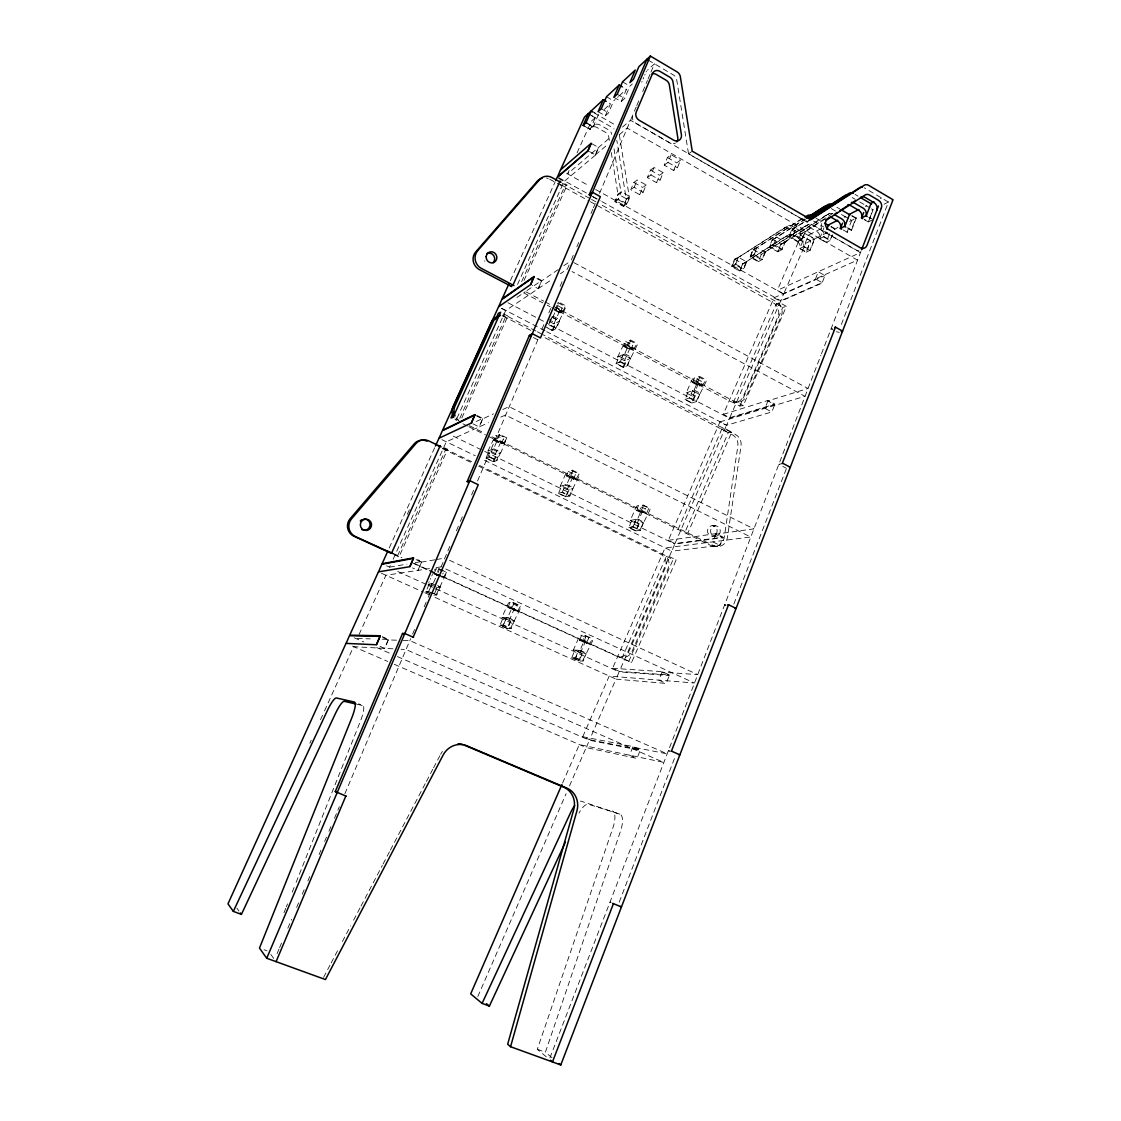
<?xml version="1.0" encoding="UTF-8"?>
<svg xmlns="http://www.w3.org/2000/svg" width="1121" height="1121" viewBox="0 0 1121 1121"><rect width="100%" height="100%" fill="white"/><g stroke="black" fill="none" stroke-linecap="round" stroke-linejoin="round"><path stroke-width="0.75" stroke-dasharray="5 3.75" d="M571.78 657.775L578.73 660.914L583.186 661.11L586.185 653.627L582.275 653.459L574.863 650.096L571.78 657.775L575.437 657.957L582.444 661.124L592.266 641.562A2.704 0.883 -65.6 0 0 592.42 638.816L589.45 644.155M582.766 640.273L582.444 640.988M589.198 644.085L579.627 640.119M582.233 640.904L579.851 639.755M646.313 513.656L639.587 509.971L636.602 510.237M517.972 610.679L517.636 611.393M510.756 607.456L510.475 608.072M517.44 611.323L508.023 607.414L515.029 610.791M510.251 608.044L508.219 607.064M586.367 643.16L588.595 638.381L580.734 635.201A2.676 0.855 -65.6 0 0 578.926 637.415L573.392 650.04L581.813 653.249L578.73 660.914M579.417 639.993L579.753 639.292M576.04 479.143L569.104 475.36L566.441 475.822M702.517 385.302L695.903 381.518L692.652 382.457M443.916 576.853L443.58 577.581M514.987 610.581L515.324 609.866M436.489 573.462L436.181 574.148M443.412 577.525L441.52 577.049M507.827 607.316L508.163 606.601M435.999 574.148L434.107 573.714L434.317 572.887M503.553 443.566L496.407 439.656L494.081 440.315M573.251 479.171L573.602 478.471M566.245 475.738L566.595 475.038M627.312 344.876L626.961 345.548L633.715 349.29M633.673 349.107L626.863 345.226L623.907 346.389M562.686 311.82L555.666 307.799M504.03 442.977L503.707 443.594M501.157 443.804L501.507 443.089M563.204 311.134L562.826 311.876L555.596 308.219M493.927 440.259L494.277 439.544M559.954 312.843L560.332 312.128M439.054 570.253L439.152 568.599L436.475 573.279M552.008 1057.72L545.395 1052.269L620.516 831.137A17.838 6.796 -68.4 0 0 619.801 814.14L581.393 801.277A16.927 6.025 -68.1 0 0 580.356 801.193M546.291 1056.795L537.309 1049.312L612.879 827.929A17.88 6.726 -68.3 0 0 612.262 810.945M619.24 902.097L675.543 755.666M733.849 604.037L786.634 468.018M841.367 324.431L888.421 202.046L864.305 187.796M866.071 206.46L866.365 205.704L870.428 208.086M864.473 219.688L868.285 221.916L872.993 209.753L871.507 208.884M549.907 1057.916L820.894 355.259M821.441 353.858L860.956 251.398M569.468 785.975L586.185 747.581L636.938 758.427L640.315 750.075M445.794 569.02L694.361 683.011L609.193 676.089L582.752 736.735L589.604 739.72L615.975 679.144L666.126 683.446L669.447 675.234M500.807 417.124L505.431 415.036L750.692 536.987L665.019 547.987L612.584 668.298L619.367 671.367L671.675 551.21L719.892 545.324L723.101 537.379M668.368 540.308L716.011 533.652L723.115 537.155L675.01 543.545L668.368 540.308L719.962 421.902L726.478 425.293L771.794 411.982L774.905 404.289M815.485 279.101L818.246 271.758L824.958 275.514L822.099 282.996M851.75 220.347L847 232.285L851.624 230.029L856.248 218.105L859.373 216.549M851.47 215.764L855.827 218.315L851.203 230.239L847.868 228.306M829.582 233.743L826.051 242.486L830.437 240.356L832.427 235.256M832.3 234.737L830.03 240.553L823.501 236.797A5.381 4.638 69.5 0 0 820.95 229.623L812.515 224.761A5.395 4.666 69.1 0 0 807.989 224.775L761.117 254.607L804.093 226.806A5.367 4.638 69.1 0 1 808.605 226.792L817.013 231.627A5.353 4.624 69.5 0 1 819.535 238.759L826.177 242.43M834.29 229.651L834.57 228.922L830.297 226.456M834.697 229.441L838.074 227.171M632.917 746.824L629.54 755.19L636.938 758.427M662.161 671.899L658.84 680.125L666.126 683.446M716.039 533.89L712.816 541.849L719.892 545.324M768.039 400.645L764.928 408.352L771.794 411.982M844.828 217.236L845.122 216.493L849.101 218.805M797.297 241.618A5.227 4.54 69.3 0 1 799.763 248.568L806.139 252.197L810.581 240.889L788.273 228.138A5.241 4.54 68.6 0 0 783.859 228.152L734.942 259.638M814.392 238.997L809.937 250.347L803.533 246.704A5.255 4.554 69.3 0 0 801.039 239.712L792.785 234.99A5.255 4.568 68.9 0 0 788.343 235.018L742.536 264.164L739.762 271.072L731.915 266.714L734.703 259.792L787.545 226.176A5.269 4.568 68.6 0 1 791.987 226.162L814.392 238.997L805.691 243.327L783.663 293.926L777.287 290.381L799.371 239.726L804.346 237.19L810.707 240.833L806.265 252.127L799.89 248.512L804.346 237.19M806.139 252.197L810.315 250.165L814.771 238.801L827.662 232.369M819.675 238.689L823.921 227.829M819.535 238.759L823.893 236.601L825.897 231.501M502.797 409.515L509.004 406.615L753.816 528.874L715.815 534.157L722.877 537.646L674.716 544.035L671.885 551.182L481.582 458.797M742.536 264.164L784.644 236.951A5.241 4.554 68.9 0 1 789.058 236.923L797.634 241.772L800.926 233.911L805.34 231.641L796.456 226.554L792.085 228.852L789.128 236.321L797.984 241.365M573.868 262.622L807.961 388.469L767.815 400.926L774.681 404.569L729.463 418.245L726.716 425.223L546.768 331.718M824.538 219.338L804.71 232.201L801.767 239.684L793.346 234.878L789.254 237.007L792.211 229.539L806.475 220.823M797.634 241.772L802.384 239.137L805.34 231.641M601.837 201.57L780.875 300.792L783.551 293.982L824.916 275.528M799.763 248.568L803.911 246.508L808.381 235.144L824.215 227.101M805.607 219.015L772.495 239.908L769.595 247.195L777.792 251.819L780.678 244.546L824.58 216.129A5.521 4.736 69.2 0 1 828.629 215.849M785.204 241.996L781.015 244.154L778.128 251.412L769.482 246.522L772.369 239.249L776.517 237.063L785.204 241.996L782.304 249.296L777.792 251.819M832.455 213.593A5.549 4.75 69.3 0 0 828.685 213.985L784.602 242.528L781.715 249.843L773.476 245.177L769.595 247.195M403.14 640.385L409.768 640.581L667.051 753.816L632.706 747.076L640.105 750.313L589.31 740.196L586.381 747.623L394.172 664.249M449.521 560.29L697.612 674.59L661.951 672.166L669.223 675.487L619.072 671.843L616.172 679.172L434.359 597.073M793.346 234.878L796.456 226.554M284.005 912.732L285.771 908.29M286.359 906.819L287.536 903.876M292.217 892.12L295.468 884.007M296.112 882.381L360.079 722.078A18.847 3.895 -66.6 0 0 362.84 705.599L358.636 703.82M803.042 218.371L753.102 250.109L750.257 257.213L758.286 261.697L761.439 254.215L765.405 252.169L756.913 247.391L752.99 249.465L750.145 256.569L758.609 261.305M764.83 252.701L761.986 259.82L753.943 255.308L750.257 257.213M758.286 261.697L762.574 259.301L765.405 252.169M773.476 245.177L776.517 237.063M635.677 530.948L640.497 530.233L643.412 522.947L639.138 523.689L631.866 520.144L628.867 527.627L635.677 530.948L638.676 523.465L637.036 523.745L630.254 520.438L635.705 508.023A2.662 0.841 -63.7 0 1 637.583 505.641L645.374 508.78L643.65 512.717L636.854 509.382L638.592 505.445M746.628 261.838L742.859 263.771L740.084 270.693L731.803 266.083L734.591 259.161L738.319 257.185L746.628 261.838L743.84 268.788L739.762 271.072M639.138 523.689L636.224 530.934L628.965 527.388L633.183 526.674L640.497 530.233M746.068 262.342L743.279 269.292L735.404 264.906L731.915 266.714M691.713 403.056L696.87 401.472L699.714 394.368L695.076 395.993L687.958 392.28L685.029 399.58L691.713 403.056L694.628 395.769L692.862 396.386L686.206 392.925L691.559 380.706A2.662 0.813 -62 0 1 693.507 378.169L694.6 377.749L701.256 381.252L699.56 385.134L692.904 381.63L694.6 377.749M695.076 395.993L692.246 403.07L685.127 399.356M750.145 256.569L754.069 254.523L756.913 247.391M753.943 255.308L756.787 248.175M686.206 392.925L694.123 390.052L699.182 378.506A2.69 0.827 -62 0 0 699.112 376.334L696.323 381L703.063 384.531L705.81 379.865A2.69 0.841 -61.9 0 1 705.894 382.051L696.113 401.556L689.387 398.053L692.568 390.626L699.714 394.368M575.437 657.957L578.548 650.236L586.185 653.627M582.275 653.459L579.291 660.886L571.878 657.523L575.718 657.733L578.73 650.25M731.803 266.083L735.516 264.15L738.319 257.185M735.404 264.906L738.193 257.942M628.867 527.627L632.875 526.94L635.901 519.415L643.412 522.947M633.183 526.674L636.111 519.373M558.524 493.436L565.545 496.855L569.944 495.902L572.985 488.532L569.132 489.527L561.649 485.869L558.524 493.436L562.125 492.511L565.446 484.847M623.01 367.31L626.036 359.939L624.425 360.668L617.573 357.081L624.761 353.746L629.96 342.045A2.732 0.715 -62.4 0 0 630.03 339.901L627.256 344.693L634.206 348.323L636.924 343.544A2.718 0.729 -62.4 0 1 636.868 345.688L627.003 365.53L623.01 367.31L616.116 363.722L619.17 356.338L626.499 360.177L630.717 358.258L623.346 354.404L620.375 361.593L616.228 363.484L623.57 367.31L627.774 365.446L630.717 358.258M507.14 628.559L511.162 628.531L514.273 620.964L510.812 621.034L503.175 617.559L499.966 625.322L507.14 628.559L510.335 620.81L501.872 617.587L507.547 604.808A2.718 0.729 -65.4 0 1 509.284 602.509L517.257 605.732L515.464 609.782M510.812 621.034L507.715 628.531L500.064 625.084L503.455 625.042L511.162 628.531M616.116 363.722L620.081 361.915L623.136 354.488L630.058 358.117M565.545 496.855L568.655 489.302L567.198 489.681L560.192 486.262L565.783 473.693A2.704 0.715 -63.9 0 1 567.59 471.226L575.493 474.407L573.728 478.387L566.722 474.954L568.501 470.96M569.132 489.527L566.119 496.841L558.622 493.198L562.406 492.231L569.944 495.902M623.57 367.31L626.499 360.177M499.966 625.322L503.189 625.294L506.412 617.475L514.273 620.964M503.455 625.042L506.58 617.475M673.595 170.476L676.748 162.881L680.545 160.135L671.157 154.754L667.401 157.543L664.235 165.137L673.595 170.476L677.378 167.758L680.545 160.135M643.132 192.266L646.172 185.007L637.204 179.963L633.841 182.471L630.801 189.701L639.727 194.704L643.132 192.266L634.164 187.235L630.801 189.701M647.363 177.524L650.909 174.932L654.033 167.477L663.198 172.69L660.101 180.131L656.514 182.695L647.363 177.524L650.474 170.112L654.033 167.477M656.514 182.695L659.596 175.296L663.198 172.69M664.235 165.137L667.976 162.391L671.157 154.754M614.042 148.869L621.02 192.504L618.021 194.732L615.051 201.766L623.318 206.362L626.275 199.328L630.03 196.693L621.272 191.803L618.077 194.171L615.107 201.22L623.837 206.068L627.059 203.77L630.03 196.693M623.837 206.068L626.793 199.034L618.077 194.171M623.318 206.362L626.345 204.204L629.315 197.128M634.164 187.235L637.204 179.963M639.727 194.704L642.753 187.487L646.172 185.007M547.917 328.215L552.177 330.443L555.75 328.383L566.245 306.229L565.166 306.537L563.162 310.979L556.058 307.238M551.966 317.047L559.575 321.026L556.506 328.285L552.751 330.443L545.184 326.505M615.051 201.766L618.035 199.58L621.272 191.803M436.601 587.348L429.217 583.999L425.882 591.846L428.642 591.58L431.991 583.677L440.077 587.264L436.84 594.915L433.883 595.167M432.131 583.663L428.881 591.328L425.994 591.608L430.73 593.738M504.03 442.711L506.902 437.933L500.989 452.352L499.672 452.856L496.421 460.549L493.226 461.712L485.982 458.181L489.232 450.53L496.939 454.299L500.33 453.024L497.178 460.479L493.815 461.698L486.08 457.943L489.387 456.695L497.178 460.479M277.083 953.565L278.989 949.067M279.619 947.581L281.511 943.111M287.831 928.216L291.614 919.304M296.645 907.45L299.769 900.065M302.278 894.166L304.155 889.752M307.897 880.924L309.76 876.524M319.079 854.566L320.928 850.194M324.628 841.451L326.491 837.093M328.943 831.292L331.41 825.49M334.478 818.246L339.383 806.7M344.876 793.738L410.636 638.69M412.598 634.094L414.644 629.259M424.172 606.811L427.563 598.81M428.236 597.227L431.613 589.254M441.043 567.03L451.076 543.363M456.415 530.794L458.405 526.085M460.395 521.391L463.716 513.572M471.647 494.893L473.608 490.227M477.56 480.937L538.052 339.313M541.919 329.21L545.072 321.783M548.842 312.885L550.719 308.443M560.108 286.317L563.218 278.975M569.076 265.018L567.352 269.068L560.416 273.734M571.29 259.946L574.386 252.659M576.853 246.844L578.702 242.472M590.991 213.536L592.827 209.207M593.429 207.763L595.265 203.447M599.525 193.401L633.225 113.964M634.402 111.161L636.196 106.957M636.784 105.556L639.152 99.965M642.711 91.586L647.434 80.446M648.022 79.059L650.376 73.51M650.965 72.122L654.496 63.799L647.448 70.217M485.982 458.181L489.134 457.004L492.553 449.227M435.775 589.31L436.195 588.329M434.528 593.654L436.461 589.1M549.206 323.254L550.201 320.9M550.593 319.961L551.392 318.098M551.35 318.504L548.884 324.319L729.463 418.245M436.083 594.957L446.747 572.593L439.236 568.641M493.226 461.712L496.463 454.061L495.174 454.551L487.957 451.034L495.258 435.831L496.211 435.41L503.441 438.956L501.619 442.991L494.389 439.446L496.211 435.41M493.815 461.698L496.939 454.299M552.177 330.443L555.329 322.988L553.886 323.829L549.64 321.615M552.751 330.443L555.792 323.24L559.575 321.026M613.874 97.289L621.23 101.549L624.649 98.494L629.904 86.163L632.272 84.005M641.716 82.211L642.053 81.413M643.062 79.045L643.734 77.461M644.743 75.093L645.079 74.308M646.088 71.94L646.411 71.141M598.124 111.68L605.312 115.799L610.427 103.847L606.125 101.366M605.312 115.799L608.549 112.913L613.677 100.904L615.247 99.475M396.526 640.189L388.244 639.937L384.643 648.372L377.763 645.374M434.78 559.813L421.468 562.111L417.951 570.365L412.542 567.913M472.908 423.822L479.199 426.919L482.591 418.946L493.478 413.873M558.244 269.558L541.499 281.007L538.22 288.672L532.125 285.463M589.436 151.545L595.349 154.88L598.516 147.482L591.131 143.306M388.427 639.657L384.783 648.19M421.664 561.817L418.063 570.239M482.787 418.651L479.298 426.793M538.43 288.363L541.695 280.684M595.349 155.048L598.502 147.636M621.23 101.549L626.471 89.274L622.057 86.723M588.245 113.655L595.237 117.649L590.235 129.321L583.214 125.328M585.751 126.911L590.136 129.405L593.289 126.575L598.32 114.86L599.805 113.501M562.574 783.061L579.333 744.596L663.744 762.406L405.97 649.521L401.052 649.255M723.255 414.364L768.011 400.435L774.919 404.078L729.771 417.755L723.255 414.364L774.051 297.808L815.261 279.395M621.945 658.321L666.364 556.31L669.447 556.661L676.187 559.925L631.641 662.371L621.945 658.321L631.641 662.371M731.747 432.146L728.37 432.454L684.749 532.713L687.916 532.951L731.747 432.146L725.147 428.712L721.798 429.049L678.065 529.448L681.204 529.644M733.302 402.607L776.335 303.819L779.95 302.824L786.424 306.397L743.279 405.592L739.846 406.054L733.302 402.607L736.707 402.145L743.279 405.592M477.812 996.541L566.119 793.682M675.01 543.545L726.478 425.293M729.771 417.755L780.44 301.353L821.945 283.165M628.755 661.446L673.076 559.547L676.187 559.925M739.846 406.054L782.78 307.378L786.424 306.397M580.314 653.179L585.835 640.581A2.676 0.869 -65.6 0 1 587.656 638.367L588.595 638.381M637.036 523.745L642.473 511.344A2.662 0.855 -63.7 0 1 644.365 508.976L645.374 508.78M692.862 396.386L698.201 384.195A2.662 0.827 -62 0 1 700.149 381.672L701.256 381.252M632.875 526.94L639.741 530.275L649.549 510.742A2.676 0.869 -63.7 0 0 649.577 508.289L641.913 505.081L639.979 509.48M579.907 639.222L581.659 635.215M573.392 650.04L580.047 650.292L585.274 638.367A2.704 0.869 -65.5 0 0 585.442 635.621L582.724 640.091L589.688 643.272M630.254 520.438L637.555 519.107L642.697 507.379A2.69 0.855 -63.7 0 0 642.739 504.912L641.913 505.081M646.817 512.843L648.737 508.444M617.573 357.081L624.845 342.143L625.938 341.611L632.79 345.212L631.053 349.135L624.187 345.534L625.938 341.611M508.303 606.517L510.111 602.467M501.872 617.587L507.743 617.447L513.11 605.354A2.746 0.743 -65.4 0 0 513.418 602.636L510.742 607.204L517.93 610.497L520.62 605.929A2.746 0.757 -65.4 0 1 520.312 608.647L510.405 628.559L503.189 625.294M560.192 486.262L566.736 484.496L572.018 472.6A2.732 0.729 -63.9 0 0 572.2 470.175L569.482 474.856M509.018 620.838L514.679 608.058A2.718 0.743 -65.4 0 1 516.431 605.774L517.257 605.732M567.198 489.681L572.761 477.126A2.704 0.729 -63.9 0 1 574.583 474.673L575.493 474.407M624.425 360.668L629.904 348.309A2.704 0.715 -62.4 0 1 631.782 345.688L632.79 345.212M576.53 478.317L579.249 473.651A2.718 0.743 -63.8 0 1 579.081 476.075L569.188 495.958L562.125 492.511M428.825 582.5L429.189 581.687M430.282 579.263L430.646 578.45M431.739 576.026L432.468 574.4M432.832 573.588L433.561 571.976M434.444 572.789L436.293 568.683L442.192 571.374M496.771 439.138L499.532 434.331L506.874 437.919M556.296 306.678L556.801 305.571M557.683 303.623L558.23 302.684M433.477 582.78L435.887 577.427M436.573 575.886L437.26 574.358M437.947 572.831L438.633 571.29M487.957 451.034L493.688 448.792L499.616 434.345M552.107 316.963L553.242 316.29L559.099 302.376L566.133 306.033M495.174 454.551L501.199 441.184L503.441 438.956M553.886 323.829L559.813 310.671L562.21 308.065L557.978 305.823M442.753 574.106L443.201 573.083M562.21 308.065L560.43 312.03L554.769 309.06M443.888 576.67L446.69 572.06M636.812 509.901L643.622 513.208L646.411 513.32M699.294 385.974L702.601 385.035M389.253 547.959L434.724 447.601M510.377 280.656L555.035 182.12M407.315 514.301L409.473 509.523M309.872 743.237L311.204 740.294M320.508 719.724L323.829 712.395M324.501 710.924L353.577 646.677L394.48 648.905M359.07 634.514L385.89 575.269L429.497 568.613M386.577 565.783L389.576 567.142L391.005 563.989M393.135 559.253L446.298 441.814L488.462 422.715M456.934 418.315L505.683 310.573L552.093 279.339M517.524 284.426L564.101 181.504L595.139 155.371M569.104 170.476L567.604 173.783L610.497 137.28M577.063 152.89L591.44 121.11L595.237 117.649M447.643 449.311L445.668 449.549L397.577 555.862L399.286 556.24L447.643 449.311L443.173 447.153M459.764 418.399L505.613 317.033L507.911 316.052L503.539 313.796M521.643 281.609L564.578 186.717L567.184 185.021L561.481 181.868M461.81 417.993L507.911 316.052M524.025 280.432L567.184 185.021M624.145 345.997L631.025 349.57L633.757 348.841M573.49 479.213L576.138 478.821M494.263 440.035L501.535 443.482L503.665 443.229M434.317 573.363L440.245 576.026M560.178 312.801L562.784 311.526M560.346 312.535L554.713 309.48M573.644 478.947L566.666 475.43M323.591 977.358L330.387 964.41M331.143 962.981L337.897 950.09M342.395 941.528L350.607 925.876M353.591 920.201L360.261 907.478M361.004 906.062L382.359 865.384M383.088 863.983L389.576 851.624M390.388 850.082L425.63 782.906M426.428 781.393L432.762 769.328M433.547 767.815L439.852 755.806M434.359 570.295L435.368 568.893M604.317 109.41L610.427 103.847M617.615 97.317L618.414 96.602M619.212 95.874L626.471 89.274M591.678 127.486L594.55 124.907M622.477 127.079L630.464 120.283L860.368 252.589L777.287 290.381M595.349 154.88L608.605 143.712M619.212 134.772L627.157 128.074L857.467 260.128L815.443 278.919L822.127 282.688L780.875 300.792M615.107 201.22L618.288 198.879L627.059 203.77M810.973 219.632L806.728 221.874L688.546 153.871L692.246 151.181M516.963 297.429L524.95 291.978M526.982 290.577L541.723 280.488L537.94 278.47M563.821 265.733L570.785 260.969M825.911 217.894L800.576 234.317L804.71 232.201M828.713 216.087L834.29 212.472M772.747 239.754L804.78 219.085M792.463 229.371L805.621 220.879M806.728 221.874L808.956 220.431M753.34 249.955L803.281 217.782M783.859 228.152L787.545 226.176M785.204 236.643L788.904 234.723M804.654 226.498L808.549 224.466M825.154 215.821L829.26 213.677M769.482 246.522L773.616 244.378L782.304 249.296M789.128 236.321L793.486 234.051L802.384 239.137M780.678 244.546L784.602 242.528M844.057 217.026L845.122 216.493M865.286 206.25L866.365 205.704M880.349 198.599L881.554 197.983M849.62 221.412L855.827 218.315M872.054 210.216L873.133 209.683L868.439 221.832L864.361 219.464M884.063 204.232L893.031 199.748M868.285 221.916L872.713 219.758M476.257 421.496L482.829 418.427L476.971 415.527M832.455 328.299L831.095 328.817L835.341 331.157M839.279 332.334L836.406 331.76M685.029 399.58L689.709 397.745M719.962 421.902L804.948 396.288L571.99 271.534M782.99 463.435L778.815 464.36L786.115 468.13M389.576 567.142L406.965 564.115M415.246 562.672L421.706 561.551L417.671 559.701M436.433 559.519L444.757 558.09M436.097 567.604L441.043 566.848M735.824 402.425L739.033 401.977M428.797 584.041L433.014 583.565M437.106 587.572L440.077 587.264M725.848 604.85L724.614 604.892L726.03 605.578M357.277 638.48L370.238 638.858M382.177 639.194L388.483 639.376L382.303 636.672M712.648 525.637L715.73 525.805M612.584 668.298L662.161 671.633L669.433 674.968L619.367 671.367M712.031 536.104L715.128 536.328M712.662 546.123L718.015 546.586M672.068 751.406L668.396 750.706L669.84 751.35M582.752 736.735L632.917 746.544L640.315 749.781L589.604 739.72M617.811 656.542L620.474 657.396M357.319 704.324L362.84 705.599M619.801 814.14L588.567 804.303A16.899 6.095 -68.2 0 0 578.997 813.075M264.024 949.739L267.05 950.846M537.309 1049.312L545.395 1052.269M352.526 646.186L387.768 661.46M354.236 637.793L363.835 641.969M376.628 647.546L391.019 653.809M397.423 656.598L589.31 740.196M382.751 637.527L388.244 639.937M432.061 592.757L436.84 594.915M575.718 657.733L583.186 661.11M428.642 591.58L433.112 593.612M425.882 591.846L433.281 595.195M381.406 573.237L423.192 592.028M424.789 592.743L432.762 596.344M437.596 585.582L440.581 586.942M507.743 617.447L514.959 620.726M580.047 650.292L587.054 653.473M428.096 584.125L431.053 585.47M397.745 571.486L426.4 584.489M427.998 585.204L434.359 588.091M435.957 588.819L619.072 671.843M393.233 553.466L399.286 556.24M393.051 553.802L401.949 557.796M414.364 563.457L426.709 569.104M429.777 570.505L440.343 575.493M442.052 576.11L618.736 656.794A10.72 10.047 -74.8 0 0 632.146 651.175L668.144 568.431A10.649 9.963 -82.5 0 0 663.352 554.391L479.157 465.285M394.144 554.615L400.323 557.431M412.682 563.078L428.026 570.085M429.553 570.785L616.088 655.953A10.664 10.005 -74.8 0 0 629.427 650.362L665.257 568.039A10.593 9.921 -82.5 0 0 660.493 554.068L478.653 466.14M435.999 574.302L440.455 576.334M510.279 608.199L517.468 611.491M582.275 641.072L589.24 644.253M434.009 573.798L439.908 576.502M579.487 640.203L586.437 643.37M513.572 602.678L520.761 605.985M585.61 635.677L592.589 638.872M438.535 568.697L442.991 570.729M512.745 602.678L519.934 605.971M584.686 635.607L591.65 638.802M416.073 559.631L421.468 562.111M442.711 448.12L445.668 449.549M666.364 556.31L673.076 559.547M442.361 448.596L472.642 463.239M441.898 439.67L475.29 455.743M444.196 448.358L471.591 461.628M453.29 436.139L483.137 450.684M484.706 451.441L674.716 544.035M489.134 457.004L496.421 460.549M493.688 448.792L500.989 452.352M566.736 484.496L573.812 487.957M637.555 519.107L644.407 522.47M492.399 449.297L500.33 453.024M565.264 484.903L572.985 488.532M455.925 418.988L458.895 420.445M469.335 425.672L484.482 433.098M492.021 436.812L713.643 545.661A10.523 9.739 -85.1 0 0 727.389 537.618L741.051 445.822A10.551 9.711 88.6 0 0 735.628 434.584L543.307 334.857M462.847 423.78L467.387 426.008M468.9 426.751L485.449 434.878M488.448 436.363L710.56 545.395A10.481 9.697 -85.1 0 0 724.25 537.379L737.856 446.046A10.495 9.669 88.6 0 0 732.447 434.864L543.923 337.183M493.927 440.441L501.157 443.986M566.259 475.921L573.265 479.368M636.406 510.335L643.202 513.67M476.327 415.849L482.591 418.946M572.369 470.175L579.417 473.651M642.936 504.926L649.76 508.289M498.803 434.626L506.061 438.199M571.458 470.4L578.506 473.861M533.428 337.533L537.491 339.635M535.922 331.017L507.645 316.36A11.196 10.635 70 0 0 502.684 315.155M537.407 331.788L541.821 334.086M502.726 315.533L505.613 317.033M721.798 429.049L728.37 432.454M530.681 330.331L505.487 317.271A11.126 10.579 69.9 0 0 501.619 316.122M548.603 324.656L555.75 328.383M620.081 361.915L627.003 365.53M501.774 308.345L545.212 330.919M501.381 308.345L505.683 310.573M551.784 317.159L558.917 320.886M692.33 390.697L699.042 394.214M548.239 319.289L555.792 323.24M507.981 302.754L548.253 323.745M523.661 292.847L542.844 302.922M547.258 305.248L550.173 306.776M551.644 307.546L730.374 401.444A10.509 9.655 85.4 0 0 743.209 396.596L777.876 316.921A10.509 9.514 81.7 0 0 773.35 302.838L590.417 201.724M692.89 382.065L699.546 385.568M554.306 310.041L559.968 313.011M623.738 346.501L630.591 350.102M692.442 382.583L699.112 386.072M553.242 316.29L560.388 320.031M624.761 353.746L631.698 357.375M694.123 390.052L700.835 393.583M630.352 339.915L637.26 343.558M699.476 376.362L706.188 379.893M558.048 302.796L565.166 306.537M629.217 340.294L636.111 343.937M698.215 376.67L704.899 380.201M525.903 291.81L543.685 301.157M545.17 301.941L552.541 305.823M554.012 306.594L733.554 400.996A10.565 9.697 85.4 0 0 746.446 396.133L781.267 316.052A10.551 9.557 81.8 0 0 776.713 301.899L600.225 204.218M695.875 381.967L702.573 385.484M536.931 278.583L541.499 281.007M562.336 183.255L590.08 198.613M591.538 199.412L595.882 201.822M560.318 184.376L564.578 186.717M776.335 303.819L782.78 307.378M549.668 179.192L588.973 200.925M559.001 177.833L586.535 193.092M592.659 196.483L600.31 200.729M592.659 196.679L597.087 199.132M558.482 178.379L564.101 181.504M774.051 297.808L780.44 301.353M734.591 259.161L742.859 263.771M735.516 264.15L743.84 268.788M618.035 199.58L626.345 204.204M566.609 173.349L589.52 186.086M595.629 189.491L783.551 293.982M633.841 182.471L642.753 187.487M752.99 249.465L761.439 254.215M754.069 254.523L762.574 259.301M650.909 174.932L660.101 180.131M650.474 170.112L659.596 175.296M772.369 239.249L781.015 244.154M667.976 162.391L677.378 167.758M799.371 239.726L805.691 243.327M586.241 122.553L593.289 126.575M803.911 246.508L810.315 250.165M588.595 124.333L593.009 126.841A5.563 4.904 58.5 0 1 599.707 124.823L608.703 129.952A5.549 4.89 59.1 0 1 611.716 134.324M591.285 110.825L598.32 114.86M808.381 235.144L814.771 238.801M594.074 112.857L615.499 125.118A5.549 4.876 59.2 0 1 616.564 125.902M667.401 157.543L676.748 162.881M792.085 228.852L800.926 233.911M591.201 115.491L612.528 127.682A5.521 4.848 59.2 0 1 614.07 128.957M601.318 108.765L608.549 112.913M823.893 236.601L830.437 240.356M606.475 96.742L613.677 100.904M831.067 226.456L834.977 228.726M816.004 218.189L823.164 222.336M813.51 221.075L823.473 226.82M617.237 94.206L624.649 98.494M847.616 227.703L851.624 230.029M843.16 229.903L847.14 232.215M831.264 208.576L835.635 211.126M841.465 214.503L845.823 217.04M850.166 219.576L851.61 220.417M622.519 81.861L629.904 86.163M852.254 215.764L856.248 218.105M836.855 207.259L839.783 208.968M869.069 217.138L871.788 218.735M868.873 217.516L870.583 218.511M855.057 194.381L858.055 196.147M852.198 197.548L855.183 199.3M859.653 201.92L867.065 206.278M648.134 60.044L673.455 75.009A6.095 5.269 60.3 0 1 676.706 79.829L688.546 153.871M236.881 908.178L238.955 911.009M270.778 954.405L273.706 958.413M619.381 135.095L629.259 196.82L626.233 199.006L616.844 140.391M609.334 140.461L608.759 136.846A5.521 4.876 59 0 0 605.774 132.502L596.806 127.388A5.535 4.89 58.5 0 0 590.136 129.405M611.267 152.526L618.021 194.732M458.503 420.137A11.182 10.804 74.2 0 1 456.205 417.839M456.597 420.515A11.126 10.762 74 0 1 455.014 419.086M440.637 754.307A19.505 18.511 -70.7 0 1 442.459 751.448M858.728 250.501A5.773 4.946 70.8 0 1 855.869 249.843L824.173 231.613A5.815 5.002 69.4 0 1 822.492 222.168M632.776 115.001A6.151 5.381 59.9 0 0 635.719 123.156L670.19 142.998A6.081 5.311 61.8 0 0 675.473 143.04M484.889 261.291A5.633 5.297 65 0 1 484.622 260.787M546.516 178.043A11.196 10.355 66.1 0 1 548.155 178.505M611.015 902.475L610.006 902.083L610.861 902.475M719.192 534.353A5.269 4.876 -85.4 0 0 716.207 525.861A5.269 4.876 -85.4 0 0 710.868 532.993A5.269 4.876 -85.4 0 0 719.192 534.353M716.095 534.128A5.241 4.848 -85.4 0 0 713.124 525.693A5.241 4.848 -85.4 0 0 707.799 532.783A5.241 4.848 -85.4 0 0 716.095 534.128"/><path stroke-width="1.5" d="M622.057 86.723L619.128 85.014L613.874 97.289L617.237 94.206L622.519 81.861L635.271 70.034L629.904 82.618L633.463 79.353L638.858 66.7L650.348 56.05L677.084 71.884A6.137 5.297 60.3 0 1 680.349 76.732L692.246 151.181L810.973 219.632L864.011 185.371A5.801 4.918 69.2 0 1 868.803 185.399L893.031 199.748L560.78 1064.95L510.559 1046.72L576.923 810.847A19.225 17.81 -75 0 0 566.932 788.147L467.023 745.871A19.617 18.609 -70.9 0 0 443.131 755.064L325.44 979.558L266.728 958.259L259.483 948.086L351.546 718.505A18.875 3.797 -66.5 0 0 354.432 702.054L336.37 697.963A17.824 3.391 -66.4 0 0 327.29 710.742L233.336 911.387L241.421 914.386L335.193 714.049A17.796 3.475 -66.5 0 1 344.343 701.326L356.03 704.03M612.781 903.386L613.425 903.694L552.471 1061.937L550.397 1060.214M671.381 751.28L728.552 604.765L736.105 608.381L734.858 608.423M782.206 463.618L835.481 327.164L842.586 331.115L841.198 331.62M861.643 217.88L863.716 212.542M861.587 249.773L878.444 206.026M840.498 228.362L842.516 223.163M826.752 229.315L828.447 224.957L837.737 220.234M276.088 961.65L345.843 796.008M413.117 637.345L478.247 484.72L469.797 480.657L467.177 481.554L529.364 335.417L532.293 333.694L540.476 337.925L600.352 196.651L592.434 192.251L589.212 194.774L590.683 195.586M346.221 796.204L335.277 791.552L402.537 633.477L404.807 633.505L413.551 637.359M589.212 194.774L646.859 59.287L648.527 60.282M266.728 958.259L650.348 56.05M376.558 644.547L380.201 636.041M413.565 558.118L409.95 566.539M474.954 414.77L471.451 422.925M530.808 284.328L534.1 276.649M587.95 150.873L591.131 143.46M606.125 101.366L603.266 99.713L598.124 111.68L601.318 108.765L606.475 96.742L619.128 85.014M346.123 643.398L349.444 635.705L380.005 636.322L376.39 644.771L345.997 643.398L227.969 903.862L233.336 911.387M378.534 571.864L381.813 564.269L413.383 558.398L409.838 566.68L378.408 571.878L349.724 635.187L380.243 635.761M439.11 438.185L442.305 430.786L474.758 415.078L471.338 423.051L438.97 438.255L435.438 446.046M498.677 306.734L501.788 299.517L533.89 276.971L530.597 284.65L498.509 306.846L442.585 430.254L474.982 414.546M560.486 169.944L557.459 176.978L587.965 150.718L591.131 143.306L560.486 169.944L584.475 117.145L591.005 111.091L592.533 111.974M584.433 126.155L583.116 125.412L588.245 113.655L589.674 114.622M561.901 784.602L470.68 993.893L482.1 1003.393L489.401 1006.098L565.376 842.235M387.824 551.112L382.093 563.751L413.607 557.852M509.004 283.711L502.082 298.985L534.114 276.453M555.708 180.621L557.081 177.608L587.922 150.943M453.837 411.603L450.964 417.951L452.968 417.544L500.639 312.283L498.369 313.277L495.496 319.625M560.052 181.084L513.18 284.58L510.854 285.729M482.1 1003.393L570.645 812.515A16.927 6.025 -68.1 0 1 574.709 805.621M603.266 99.713L591.285 110.825L585.961 122.82L587.278 123.576M583.116 125.412L586.241 122.553M825.617 220.024L830.283 216.984M834.963 213.957L837.289 212.444M839.615 210.93L848.891 204.919M853.515 201.92L855.813 200.421M807.947 217.04L823.739 206.867A5.521 4.736 68.9 0 1 826.597 206.264M806.672 218.329L827.83 204.681A5.549 4.75 69 0 1 832.188 204.54M808.886 218.777L844.519 195.769A5.661 4.834 69.1 0 1 848.359 195.39M809.768 218.693L848.835 193.471A5.689 4.848 69.1 0 1 853.277 193.344M810.063 219.716L859.541 187.753A5.773 4.904 69.2 0 1 862.497 187.137M805.102 217.04L807.176 215.708A5.395 4.652 68.8 0 1 811.688 215.708M858.938 209.473L849.592 214.223L844.94 226.162L840.358 228.432A5.507 4.722 69.6 0 0 837.765 221.103L830.787 217.054M874.03 201.808L871.073 203.307L866.337 215.554L861.503 217.95A5.647 4.82 69.8 0 0 858.854 210.426L850.082 205.283A5.661 4.834 69.4 0 0 847.98 204.625M834.655 327.472L835.481 327.164M789.52 467.401L790.305 467.233L782.99 463.435M438.269 445.976L440.203 445.724L391.719 552.779L390.052 552.429M727.809 604.78L728.552 604.765M678.695 754.615L679.858 754.839L672.068 751.406M335.277 791.552L336.959 792.239M613.425 903.694L621.468 906.917L620.375 906.413M464.402 745.171L563.765 787.208A19.113 17.726 -74.9 0 1 573.714 809.768L507.673 1044.212L510.559 1046.72M402.537 633.477L404.177 634.192M392.602 553.522L355.385 536.525A11.322 11.252 -81.9 0 1 351.532 518.855L415.877 443.622A11.238 10.986 75.2 0 1 428.825 440.931L441.114 446.873M391.033 553.185L354.012 536.286A11.252 11.196 -81.9 0 1 350.158 518.701L414.181 443.874A11.182 10.93 75 0 1 427.059 441.198M467.177 481.554L468.76 482.31M529.364 335.417L530.892 336.216M511.779 286.612L479.312 269.558A11.266 10.607 64.6 0 1 475.696 251.959L537.309 181.196A11.196 10.355 66.1 0 1 542.2 178.169M513.964 285.533L481.343 268.381A11.322 10.664 64.7 0 1 477.7 250.698L539.621 179.57A11.252 10.397 66.2 0 1 552.036 177.552L560.864 182.443M824.594 223.163L828.881 225.629M845.78 227.087L844.519 226.372A5.535 4.736 69.7 0 0 841.927 219.001L834.374 214.615M840.358 228.432L841.605 229.16M861.503 217.95L862.778 218.693M841.254 209.823L850.012 214.924M867.178 216.521L865.888 215.764A5.675 4.834 69.8 0 0 863.226 208.198L854.426 203.041A5.689 4.848 69.4 0 0 851.385 202.397M861.04 197.899L871.479 204.036M486.444 1003.659L487.187 1004.262M487.915 1004.878L489.401 1006.098M559.057 1063.521L560.78 1064.95M240.356 912.928L241.421 914.386M455.028 415.891A11.182 10.804 74.2 0 1 454.916 406.278L493.422 321.265A11.196 10.635 70 0 1 500.512 315.407M453.683 417.292A11.126 10.762 74 0 1 453.024 406.727L491.334 322.161A11.126 10.579 69.9 0 1 499.476 316.15M457.999 743.784A19.505 18.511 -70.7 0 1 462.917 744.624M860.424 197.436A5.759 4.904 69.5 0 1 865.188 197.464L874.086 202.705A5.745 4.89 69.9 0 1 876.776 210.37M862.455 247.517A5.773 4.946 70.8 0 1 861.418 249.17M676.762 141.863A6.081 5.311 61.8 0 0 677.757 137.477L669.377 85.056A6.109 5.297 60.1 0 0 666.112 80.236L656.331 74.476A6.137 5.311 59.6 0 0 652.1 73.86M487.075 253.458A5.633 5.297 65 0 1 493.114 262.776M363.68 519.079A5.619 5.591 -83.9 0 1 370 525.665A5.619 5.591 -83.9 0 1 361.747 529.518M360.275 520.985A5.619 5.591 -83.9 0 1 362.041 519.598M881.33 208.114L866.953 245.443A5.801 4.96 70.8 0 1 860.339 247.783L828.517 229.441A5.857 5.03 69.4 0 1 825.378 224.382A5.857 5.03 69.4 0 1 827.592 219.31L864.908 195.096A5.801 4.918 69.6 0 1 869.686 195.124L878.626 200.393A5.787 4.904 69.9 0 1 881.33 208.114M652.576 73.454L636.21 112.072A6.18 5.409 60 0 0 639.166 120.269L673.805 140.237A6.123 5.339 61.8 0 0 679.396 140.111A6.123 5.339 61.8 0 0 681.4 134.702L672.978 81.987A6.151 5.311 60.2 0 0 669.699 77.125L659.877 71.324A6.166 5.339 59.7 0 0 652.576 73.454M486.136 256.695A5.661 5.325 65.1 0 0 493.871 262.468A5.661 5.325 65.1 0 0 494.501 252.842A5.661 5.325 65.1 0 0 486.136 256.695M370.336 528.355A5.647 5.619 -83.8 0 0 366.805 519.233A5.647 5.619 -83.8 0 0 360.71 526.884A5.647 5.619 -83.8 0 0 370.336 528.355"/></g></svg>
